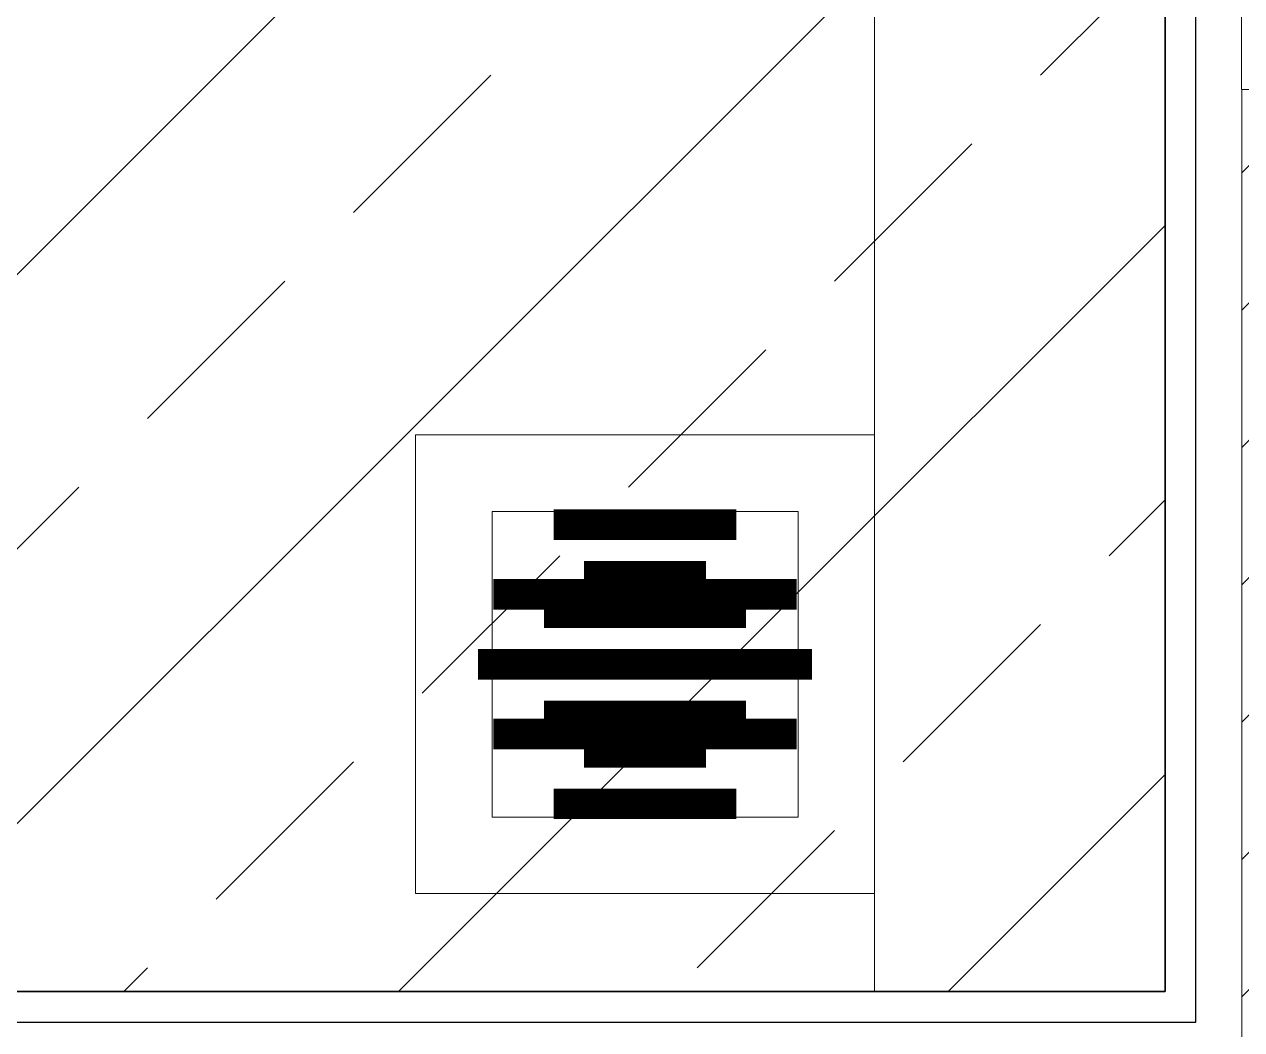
# Model space of a CAD drawing. Header units: millimetres. Extents: x -343543 to 400519, y -115663 to 104219.
# Drawn here: x -254856.9 to -254459, y 5592.5 to 5921.3 of the extents above; entities that cross this region are included whole.
import ezdxf
from ezdxf.xclip import XClip

# ---------------------------------------------------------------- set-up
doc = ezdxf.new("R2010")
doc.units = ezdxf.units.MM
doc.header["$XCLIPFRAME"] = 0
doc.layers.get('0').update_dxf_attribs({"color": 231, "lineweight": 0})
for name, color, linetype, lineweight in [('A-CLNG', 157, 'Continuous', 25), ('A-PATT', 252, 'Continuous', 9), ('A-SYMBOLS', 10, 'Continuous', 13), ('XREF MAT BANG TUONG XAY$0$01.Xref _MB T1$0$A-FURN', 8, 'Continuous', 5), ('XREF MAT BANG TUONG XAY$0$01.Xref _MB T1$0$A-FURN @ 50', 8, 'Continuous', 5), ('XREF MAT BANG TUONG XAY$0$01.Xref _MB T1$0$A-FURN @ 75', 8, 'Continuous', 5), ('XREF MAT BANG TUONG XAY$0$01.Xref _MB T1$0$A-TEXT', 8, 'Continuous', 25), ('XREF MAT BANG TUONG XAY$0$A-WALL-INT', 8, 'Continuous', 9), ('XREF MAT BANG TUONG XAY$0$xref_IKIGAI_Cot$0$A-FNSH', 8, 'Continuous', 9), ('XREF MAT BANG TUONG XAY$0$xref_IKIGAI_Cot$0$A-PATT', 8, 'Continuous', 5)]:
    doc.layers.add(name, color=color, linetype=linetype, lineweight=lineweight)
for name, color, linetype in [('XREF MAT BANG TUONG XAY$0$A-FNSH', 8, 'Continuous'), ('XREF MAT BANG TUONG XAY$0$A-FURN', 8, 'Continuous'), ('XREF MAT BANG TUONG XAY$0$A-PATT', 8, 'Continuous')]:
    doc.layers.add(name, color=color, linetype=linetype)

# ---------------------------------------------------------------- blocks, each defined once
blk = doc.blocks.new('XREF MAT BANG TUONG XAY$0$01.Xref _MB T1$0$Drain')
at = {"color": 8}
blk.add_lwpolyline([(-1.2, -1.2), (1.2, -1.2), (1.2, 1.2), (-1.2, 1.2)], close=True, dxfattribs=at)
at = {"color": 8, "const_width": 0.16}
for points in [[(0, 0.873), (0, -0.873)], [(-0.3653, 0.793), (-0.3653, -0.793)], [(0.3653, 0.793), (0.3653, -0.793)], [(-0.7306, 0.478), (-0.7306, -0.478)], [(0.7306, 0.478), (0.7306, -0.478)]]:
    blk.add_lwpolyline(points, dxfattribs=at)
blk = doc.blocks.new('*U3468')
at = {"layer": 'XREF MAT BANG TUONG XAY$0$01.Xref _MB T1$0$A-FURN @ 50', "color": 8, "xscale": 41.66666666666719, "yscale": 41.66666666666719, "zscale": 41.66666666666719, "rotation": 90}
blk.add_blockref('XREF MAT BANG TUONG XAY$0$01.Xref _MB T1$0$Drain', (-405, 2712), dxfattribs=at)
at = {"layer": 'XREF MAT BANG TUONG XAY$0$01.Xref _MB T1$0$A-FURN @ 75', "color": 8, "xscale": 62.50000000000078, "yscale": 62.50000000000078, "zscale": 62.50000000000078, "rotation": 90}
blk.add_blockref('XREF MAT BANG TUONG XAY$0$01.Xref _MB T1$0$Drain', (-405, 2712), dxfattribs=at)
blk = doc.blocks.new('*U219')
at = {"layer": 'XREF MAT BANG TUONG XAY$0$A-PATT'}
h = blk.add_hatch(dxfattribs=at)
h.set_pattern_fill('ANSI31', color=8, scale=10)
h.set_pattern_definition([(45, (38136.79, -11293.564), (-22.45064, 22.45064), [])])
h.paths.add_polyline_path([(-38.7, 47.5), (2651.3, 47.5), (2651.3, -162.5), (-38.7, -162.5)])
at = {"layer": 'XREF MAT BANG TUONG XAY$0$A-WALL-INT', "color": 8}
blk.add_lwpolyline([(-38.7, 47.5), (2651.3, 47.5), (2651.3, -162.5), (-38.7, -162.5)], close=True, dxfattribs=at)
blk = doc.blocks.new('XREF MAT BANG TUONG XAY$0$01.Xref _MB T1$0$Phong tam')
at = {"layer": 'XREF MAT BANG TUONG XAY$0$01.Xref _MB T1$0$A-FURN', "color": 8, "elevation": 0}
blk.add_lwpolyline([(-330, 3585), (-235, 3585), (-235, 2605), (-330, 2605)], close=True, dxfattribs=at)
at = {"layer": 'XREF MAT BANG TUONG XAY$0$01.Xref _MB T1$0$A-FURN', "linetype": 'Continuous'}
blk.add_blockref('*U3468', (0, 0), dxfattribs=at)
at = {"layer": 'XREF MAT BANG TUONG XAY$0$A-FURN', "color": 8, "xscale": -1, "rotation": 270}
blk.add_blockref('*U219', (-47.5, 248.7), dxfattribs=at)
blk = doc.blocks.new('XREF MAT BANG TUONG XAY$0$xref_IKIGAI_Cot')
at = {"layer": 'XREF MAT BANG TUONG XAY$0$xref_IKIGAI_Cot$0$A-PATT'}
h = blk.add_hatch(dxfattribs=at)
h.set_pattern_fill('BT-01', color=8, scale=15, pattern_type=2)
h.set_pattern_definition([(50, (330, 180), (107.589, -9.4128), [11.25, -123.75]), (355, (330, 180), (-20.8127, 112.8288), [9, -99]), (100.4514, (338.97, 179.22), (86.7764, 103.4159), [9.561, -105.1713]), (46.1842, (330, 210), (160.0862, -24.8279), [16.875, -185.625]), (96.6356, (343.34, 207.93), (140.1994, 146.1177), [14.3415, -157.757]), (351.1842, (330, 210), (140.1993, 146.1178), [13.5, -148.5]), (21, (345, 202.5), (89.53606, -60.3928), [11.25, -123.75]), (326, (345, 202.5), (36.4973, 108.7725), [9, -99]), (71.4514, (352.46, 197.47), (126.0334, 48.3796), [9.561, -105.1713]), (37.5, (330, 180), (1.82398, 49.93408), [0, -97.8, 0, -100.5, 0, -99.375]), (7.5, (330, 180), (39.46043, 59.16176), [0, -57.3, 0, -95.55, 0, -37.875]), (327.5, (296.55, 180), (80.07337, -3.38323), [0, -37.5, 0, -117, 0, -155.25]), (317.5, (281.55, 180), (87.47793, 15.01575), [0, -48.75, 0, -77.7, 0, -110.25]), (45, (330, 180), (-45.07806, 45.07806), []), (45, (330, 198.375), (-45.07806, 45.07806), [])])
h.paths.add_polyline_path([(8395, 6300), (8945, 6300), (8945, 5900), (8395, 5900)])
at = {"layer": 'XREF MAT BANG TUONG XAY$0$xref_IKIGAI_Cot$0$A-FNSH', "color": 8, "elevation": 0}
blk.add_lwpolyline([(8395, 6300), (8945, 6300), (8945, 5900), (8395, 5900)], close=True, dxfattribs=at)
blk = doc.blocks.new('01.Xref _MB T1')
at = {"layer": 'XREF MAT BANG TUONG XAY$0$01.Xref _MB T1$0$A-TEXT', "color": 8}
blk.add_blockref('XREF MAT BANG TUONG XAY$0$01.Xref _MB T1$0$Phong tam', (8605.00011, 2999.99999), dxfattribs=at)
at = {"layer": 'XREF MAT BANG TUONG XAY$0$A-FNSH', "color": 8}
for points in [[(8370.00011, 4480.00014), (8370.00011, 5459.99999), (7175.00045, 5459.99999), (7175.00045, 5604.99999), (8370.00011, 5604.99999), (8370.00011, 6584.99999), (7175.00011, 6584.99999), (7175.00011, 6729.99999), (8370.00011, 6729.99999), (8370.00011, 7709.99999), (7175.0007, 7709.99999), (7175.0007, 7854.99999), (8370.00011, 7854.99999), (8370.00011, 8834.99999), (7175.00074, 8834.99999), (7175.00074, 8979.99999), (8369.99998, 8980.00015), (8369.99087, 9964.99999), (7025.00011, 9964.99999), (7025.00011, 10224.99999), (8379.98706, 10224.99999)], [(8380.00011, 4470.00014), (8380.00011, 5469.99999), (7185.00045, 5469.99999), (7185.00045, 5594.99999), (8380.00011, 5594.99999), (8380.00011, 6594.99999), (7185.00011, 6594.99999), (7185.00011, 6719.99999), (8380.00011, 6719.99999), (8380.00011, 7719.99999), (7185.0007, 7719.99999), (7185.0007, 7844.99999), (8380.00011, 7844.99999), (8380.00011, 8844.99999), (7185.00074, 8844.99999), (7185.00074, 8969.99999), (8380.00007, 8970.00015), (8379.99078, 9974.99999), (7035.00011, 9974.99999), (7035.00011, 10214.99999), (8379.98522, 10214.99999)]]:
    blk.add_lwpolyline(points, dxfattribs=at)
at = {"color": 8}
ref = blk.add_blockref('XREF MAT BANG TUONG XAY$0$xref_IKIGAI_Cot', (-0.00927, -0.00001), dxfattribs=at)
XClip(ref).set_block_clipping_path([(-1610.3425959283, -2225.6693134198), (41829.1295208634, 21555.8819575264)])

msp = doc.modelspace()

# ---------------------------------------------------------------- block references
at = {"layer": 'A-SYMBOLS'}
msp.add_blockref('01.Xref _MB T1', (-262854.02, 0), dxfattribs=at)

# ---------------------------------------------------------------- next in the draw order: hatches: boundary and pattern name
at = {"layer": 'A-PATT'}
h = msp.add_hatch(dxfattribs=at)
h.set_pattern_fill('ANSI33', color=256, scale=20, double=1)
h.set_pattern_definition([(45, (-262854.02, -1e-05), (-89.8026, 89.8026), []), (45, (-262764.22, -1e-05), (-89.8026, 89.8026), [63.5, -31.75])])
h.paths.add_polyline_path([(-258669.04, 9965), (-254484.03, 9965), (-254484.03, 8980), (-255679.02, 8980), (-255679.02, 8835), (-254484.02, 8835), (-254484.02, 7855), (-255679.02, 7855), (-255679.02, 7710), (-254484.02, 7710), (-254484.02, 6730), (-255679.02, 6730), (-255679.02, 6585), (-254484.02, 6585), (-254484.02, 5605), (-255679.02, 5605), (-255679.02, 5460), (-254484.02, 5460), (-254484.02, 4480), (-256034.02, 4480), (-256034.02, 4135), (-255889.02, 4135), (-255889.02, 4335), (-254484.02, 4335), (-254484.02, 3235), (-255889.02, 3235), (-255889.02, 3435), (-256034.03, 3435), (-256034.03, 3235), (-257124.02, 3235), (-257124.02, 3435), (-257269.02, 3435), (-257269.02, 3235), (-258579.04, 3235), (-258579.04, 3425), (-258669.04, 3425), (-258669.04, 4335), (-257269.02, 4335), (-257269.02, 4135), (-257124.02, 4135), (-257124.02, 4480), (-258669.04, 4480)])

# ---------------------------------------------------------------- next in the draw order: linework, layer by layer
at = {"layer": 'A-CLNG', "color": 251}
msp.add_lwpolyline([(-258669.04, 9965), (-254484.03, 9965), (-254484.03, 8980), (-255679.02, 8980), (-255679.02, 8835), (-254484.02, 8835), (-254484.02, 7855), (-255679.02, 7855), (-255679.02, 7710), (-254484.02, 7710), (-254484.02, 6730), (-255679.02, 6730), (-255679.02, 6585), (-254484.02, 6585), (-254484.02, 5605), (-255679.02, 5605), (-255679.02, 5460), (-254484.02, 5460), (-254484.02, 4480)], dxfattribs=at)

doc.saveas('drawing.dxf')
